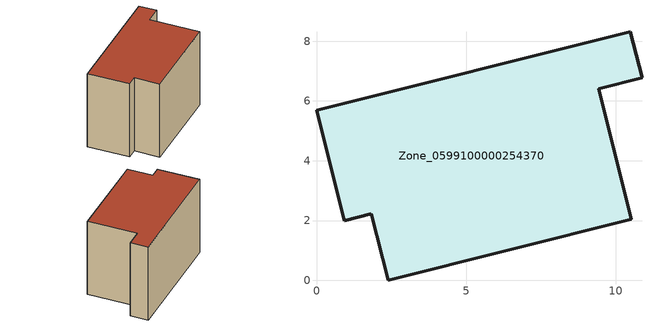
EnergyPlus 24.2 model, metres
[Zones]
Zone_0599100000254370
 floor ground (C_G): 10.49,8.32 10.89,6.77 9.44,6.41 10.53,2.05 2.39,0 1.84,2.22 0.93,2 0,5.69 z0
 wall outside (C_F): 10.89,6.77 10.49,8.32 0,5.69 0.93,2 1.84,2.22 2.39,0 10.53,2.05 9.44,6.41 10.89,6.77 z0:7.28
 roof outside (C_R): 10.49,8.32 0,5.69 0.93,2 1.84,2.22 2.39,0 10.53,2.05 9.44,6.41 10.89,6.77 z7.28
[BUILDING]
Pand.0599100000254370: North Axis=0; Terrain=City; Loads Convergence Tolerance Value=0.04; Temperature Convergence Tolerance Value=0.4; Solar Distribution=FullExterior; Maximum Number of Warmup Days=25; Minimum Number of Warmup Days=1
[Site:Location]
Rotterdam.The.Hague.AP_ZH_NLD Design_Conditions: Latitude=51.96; Longitude=4.45; Time Zone=1; Elevation=-4.5
[SITE:GROUNDTEMPERATURE:BUILDINGSURFACE]
18, 18, 18, 18, 18, 18, 18, 18, 18, 18, 18, 18
[MATERIAL] Thermal Absorptance=0.9; Solar Absorptance=0.7; Visible Absorptance=0.7
Name | Roughness | Thickness | Conductivity | Density | Specific Heat
G.TI.1975-1991 | MediumSmooth | 0.15 | 0.288461 | 540 | 1210
F.TI.1975-1991 | Rough | 0.3 | 0.230769 | 1920 | 840
R.TI.1975-1991 | MediumRough | 0.2 | 0.153846 | 1500 | 1000
[CONSTRUCTION]
C_G: G.TI.1975-1991
C_F: F.TI.1975-1991
C_R: R.TI.1975-1991
[ZONE]
Zone_0599100000254370: Type=1; Multiplier=1; Ceiling Height=Autocalculate; Volume=Autocalculate; Floor Area=autocalculate; Part of Total Floor Area=Yes
[ZONEINFILTRATION:DESIGNFLOWRATE]
Infil_Zone_0599100000254370: Zone or ZoneList or Space or SpaceList=Zone_0599100000254370; Schedule=AlwaysOn; Design Flow Rate Calculation Method=Flow/Area; Flow Rate per Floor Area=0.003; Constant Term Coefficient=1; Temperature Term Coefficient=0; Velocity Term Coefficient=0; Velocity Squared Term Coefficient=0
[HVACTEMPLATE:ZONE:IDEALLOADSAIRSYSTEM]
Zone_0599100000254370: Maximum Heating Supply Air Temperature=50; Minimum Cooling Supply Air Temperature=13; Maximum Heating Supply Air Humidity Ratio=0.0156; Minimum Cooling Supply Air Humidity Ratio=0.0077; Heating Limit=NoLimit; Cooling Limit=NoLimit; Dehumidification Control Type=ConstantSensibleHeatRatio; Cooling Sensible Heat Ratio=0.7; Dehumidification Setpoint=60; Humidification Control Type=None; Humidification Setpoint=30; Outdoor Air Method=None; Outdoor Air Flow Rate per Person=0.00944; Outdoor Air Flow Rate per Zone Floor Area=0; Outdoor Air Flow Rate per Zone=0; Demand Controlled Ventilation Type=None; Outdoor Air Economizer Type=NoEconomizer; Heat Recovery Type=None; Sensible Heat Recovery Effectiveness=0.7; Latent Heat Recovery Effectiveness=0.65
[ZONECONTROL:THERMOSTAT]
ThermostatControl_Zone_0599100000254370: Zone or ZoneList=Zone_0599100000254370; Control Type Schedule=DualSetpointControlType; Control 1=Thermostat_Zone_0599100000254370; Temperature Difference Between Cutout And Setpoint=0
[THERMOSTATSETPOINT:DUALSETPOINT]
Thermostat_Zone_0599100000254370: Heating Setpoint Temperature Schedule=HeatingSetpoint_Zone_0599100000254370; Cooling Setpoint Temperature Schedule=CoolingSetpoint_Zone_0599100000254370
[SCHEDULE:COMPACT]
HeatingSetpoint_Zone_0599100000254370: Through: 12/31, For: AllDays, Until: 24:00, 21
CoolingSetpoint_Zone_0599100000254370: Through: 12/31, For: AllDays, Until: 24:00, 24
DualSetpointControlType: Through: 12/31, For: AllDays, Until: 24:00, 4
AlwaysOn: Through: 12/31, For: AllDays, Until: 24:00, 1
